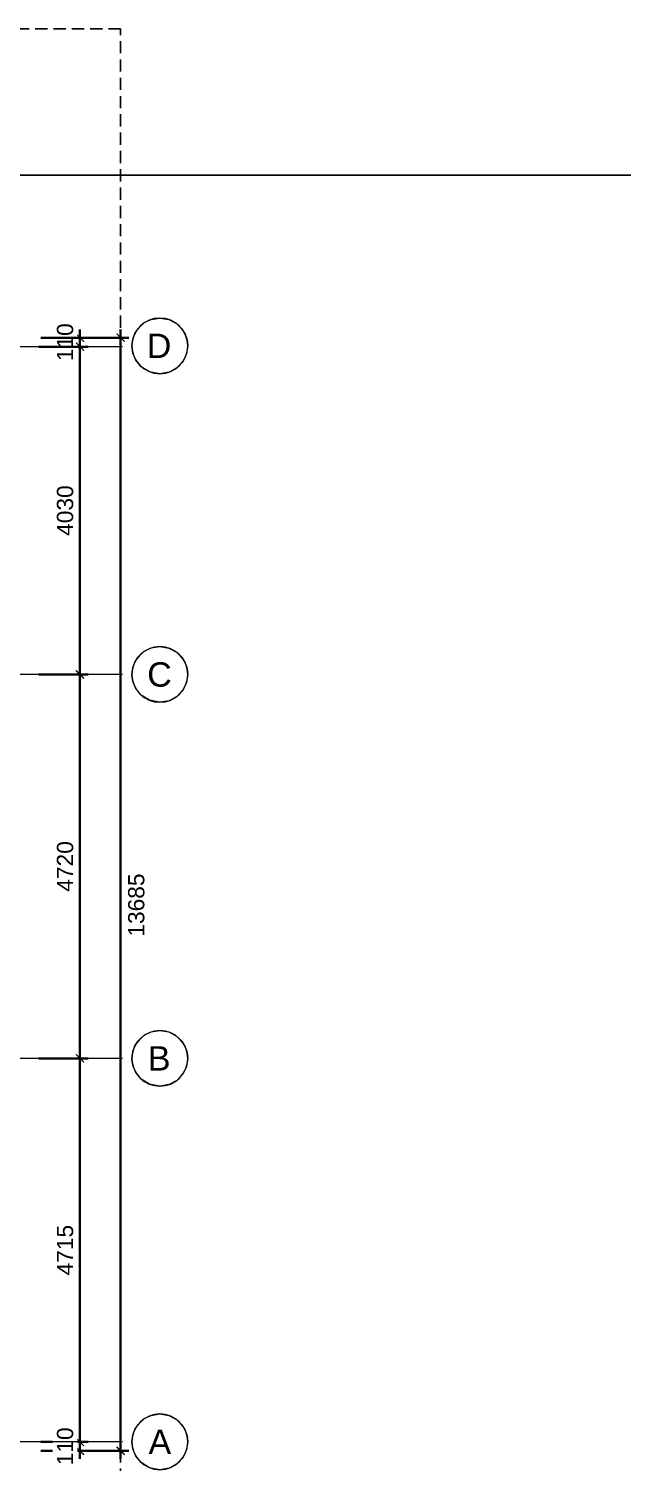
# Model space of a CAD drawing. Header units: millimetres. Extents: x -127141 to 682685, y -1234500 to 49778.
# Drawn here: x 321167 to 328464, y -190827 to -173200 of the extents above; entities that cross this region are included whole.
import ezdxf
from ezdxf.enums import TextEntityAlignment as Align

# ---------------------------------------------------------------- set-up
doc = ezdxf.new("R2010")
doc.units = ezdxf.units.MM
doc.header["$MEASUREMENT"] = 0
doc.set_wipeout_variables(frame=1)
doc.linetypes.add('DASHDOT', pattern=[1, 0.5, -0.25, 0, -0.25])
doc.linetypes.add('HIDDEN', pattern=[0.75, 0.5, -0.25])
for name, color, linetype, lineweight in [('-WALL', 4, 'Continuous', 35), ('A-DIM', 251, 'Continuous', 15), ('A-KY HIEU', 34, 'Continuous', 20), ('A-TRUC', 251, 'DASHDOT', 5)]:
    doc.layers.add(name, color=color, linetype=linetype, lineweight=lineweight)
doc.layers.add('LUOI GIONG', color=160, linetype='Continuous', plot=False)
doc.styles.add('A1-arial', font='arial.ttf', dxfattribs={"width": 0.8})
doc.styles.get("Standard").update_dxf_attribs({"font": 'arial.ttf'})
doc.dimstyles.new('DIM_LAYOUT A2-A3', dxfattribs={"dimscale": 0, "dimtxt": 2, "dimasz": 1, "dimexe": 1, "dimexo": 0, "dimgap": 0.8, "dimtad": 1, "dimdec": 0, "dimlfac": -1, "dimzin": 0, "dimdsep": 46, "dimtxsty": 'Standard', "dimblk": 'ARCHTICK', "dimcen": 1, "dimdle": 1, "dimclrd": 256, "dimclre": 256, "dimclrt": 7, "dimadec": 0, "dimazin": 0, "dimtfac": 1, "dimtdec": 0, "dimtix": 1, "dimtofl": 0, "dimtmove": 2, "dimatfit": 3, "dimldrblk": 'ARCHTICK', "dimfxl": 1, "dimtfill": 1, "dimtolj": 1, "dimtzin": 0, "dimarcsym": 0})

# ---------------------------------------------------------------- blocks, each defined once
blk = doc.blocks.new('Tag - Metric')
blk.add_lwpolyline([(0, 3.44), (-1.1, 3.26), (-2.06, 2.76), (-2.71, 2.12), (-3.13, 1.43), (-3.37, 0.73), (-3.44, 0), (-3.3, -0.99), (-2.83, -1.96), (-2.11, -2.72), (-1.16, -3.24), (0, -3.44), (1.28, -3.19), (2.29, -2.57), (2.96, -1.75), (3.33, -0.88), (3.44, 0), (3.34, 0.84), (3.08, 1.53), (2.65, 2.2), (1.84, 2.91), (1.07, 3.27), (0, 3.44)], close=True)
blk.add_circle((0, 0), 3.44)
at = {"style": 'A1-arial', "flags": 8}
blk.add_attdef('1', text='', height=3, dxfattribs=at).set_placement((0, 0), align=Align.MIDDLE_CENTER)
blk = doc.blocks.new('_ArchTick')
at = {"color": 0, "linetype": 'ByBlock', "const_width": 0.15}
blk.add_lwpolyline([(-0.5, -0.5), (0.5, 0.5)], dxfattribs=at)
blk = doc.blocks.new('*D2281')
at = {"layer": 'A-DIM', "lineweight": -2, "transparency": 16777216}
for p, q in [((346797, -190675), (346797, -185760)), ((346293, -185860), (346897, -185860)), ((346317, -190575), (346897, -190575))]:
    blk.add_line(p, q, dxfattribs=at)
at = {"layer": 'Defpoints', "color": 0, "transparency": 16777216}
for p in [(346293, -185860, 0), (346797, -185860), (346317, -190575, 0)]:
    blk.add_point(p, dxfattribs=at)
at = {"layer": 'A-DIM', "lineweight": -2, "transparency": 16777216, "xscale": 100, "yscale": 100, "zscale": 100}
for p, rotation in [((346797, -185860), 90), ((346797, -190575), 270)]:
    blk.add_blockref('_ArchTick', p, dxfattribs=dict(at, rotation=rotation))
at = {"layer": 'A-DIM', "color": 7, "transparency": 16777216, "insert": (346615, -188218), "char_height": 200, "attachment_point": 5, "rotation": 90, "bg_fill": 3, "box_fill_scale": 1.25, "bg_fill_color": 256, "bg_fill_true_color": 13158600, "bg_fill_transparency": 0}
blk.add_mtext('\\A1;4715', dxfattribs=at)
blk = doc.blocks.new('*D2282')
at = {"layer": 'A-DIM', "lineweight": -2, "transparency": 16777216}
for p, q in [((346293, -181140), (346897, -181140)), ((346797, -185960), (346797, -181040)), ((346293, -185860), (346897, -185860))]:
    blk.add_line(p, q, dxfattribs=at)
at = {"layer": 'Defpoints', "color": 0, "transparency": 16777216}
for p in [(346293, -181140, 0), (346797, -181140), (346293, -185860, 0)]:
    blk.add_point(p, dxfattribs=at)
at = {"layer": 'A-DIM', "lineweight": -2, "transparency": 16777216, "xscale": 100, "yscale": 100, "zscale": 100}
for p, rotation in [((346797, -181140), 90), ((346797, -185860), 270)]:
    blk.add_blockref('_ArchTick', p, dxfattribs=dict(at, rotation=rotation))
at = {"layer": 'A-DIM', "color": 7, "transparency": 16777216, "insert": (346615, -183500), "char_height": 200, "attachment_point": 5, "rotation": 90, "bg_fill": 3, "box_fill_scale": 1.25, "bg_fill_color": 256, "bg_fill_true_color": 13158600, "bg_fill_transparency": 0}
blk.add_mtext('\\A1;4720', dxfattribs=at)
blk = doc.blocks.new('*D2286')
at = {"layer": 'A-DIM', "lineweight": -2, "transparency": 16777216}
for p, q in [((346797, -177000), (346797, -176900)), ((346317, -177000), (346897, -177000)), ((346317, -177110), (346897, -177110)), ((346797, -177110), (346797, -177210))]:
    blk.add_line(p, q, dxfattribs=at)
at = {"layer": 'Defpoints', "color": 0, "transparency": 16777216}
for p in [(346317, -177000), (346317, -177110)]:
    blk.add_point(p, dxfattribs=at)
at = {"layer": 'A-DIM', "lineweight": -2, "transparency": 16777216, "xscale": 100, "yscale": 100, "zscale": 100}
for p, rotation in [((346797, -177000), 270), ((346797, -177110), 90)]:
    blk.add_blockref('_ArchTick', p, dxfattribs=dict(at, rotation=rotation))
at = {"layer": 'A-DIM', "color": 7, "transparency": 16777216, "insert": (346615, -177055), "char_height": 200, "attachment_point": 5, "rotation": 90, "bg_fill": 3, "box_fill_scale": 1.25, "bg_fill_color": 256, "bg_fill_true_color": 13158600, "bg_fill_transparency": 0}
blk.add_mtext('\\A1;110', dxfattribs=at)
at = {"layer": 'Defpoints', "color": 0, "transparency": 16777216}
blk.add_point((346797, -177110), dxfattribs=at)
blk = doc.blocks.new('*D2288')
at = {"layer": 'A-DIM', "lineweight": -2, "transparency": 16777216}
for p, q in [((347297, -176900), (347297, -190785)), ((346317, -177000), (347397, -177000)), ((346317, -190685), (347397, -190685))]:
    blk.add_line(p, q, dxfattribs=at)
at = {"layer": 'Defpoints', "color": 0, "transparency": 16777216}
for p in [(346317, -177000), (346317, -190685, 0), (347297, -190685)]:
    blk.add_point(p, dxfattribs=at)
at = {"layer": 'A-DIM', "lineweight": -2, "transparency": 16777216, "xscale": 100, "yscale": 100, "zscale": 100}
for p, rotation in [((347297, -177000), 90), ((347297, -190685), 270)]:
    blk.add_blockref('_ArchTick', p, dxfattribs=dict(at, rotation=rotation))
at = {"layer": 'A-DIM', "color": 7, "transparency": 16777216, "insert": (347490, -183975), "char_height": 200, "attachment_point": 5, "rotation": 90, "bg_fill": 3, "box_fill_scale": 1.25, "bg_fill_color": 256, "bg_fill_true_color": 13158600, "bg_fill_transparency": 0}
blk.add_mtext('\\A1;13685', dxfattribs=at)
blk = doc.blocks.new('*D2289')
at = {"layer": 'A-DIM', "lineweight": -2, "transparency": 16777216}
for p, q in [((346797, -190575), (346797, -190475)), ((346317, -190575), (346897, -190575)), ((346317, -190685), (346897, -190685)), ((346797, -190685), (346797, -190785))]:
    blk.add_line(p, q, dxfattribs=at)
at = {"layer": 'Defpoints', "color": 0, "transparency": 16777216}
for p in [(346317, -190575), (346317, -190685)]:
    blk.add_point(p, dxfattribs=at)
at = {"layer": 'A-DIM', "lineweight": -2, "transparency": 16777216, "xscale": 100, "yscale": 100, "zscale": 100}
for p, rotation in [((346797, -190575), 270), ((346797, -190685), 90)]:
    blk.add_blockref('_ArchTick', p, dxfattribs=dict(at, rotation=rotation))
at = {"layer": 'A-DIM', "color": 7, "transparency": 16777216, "insert": (346615, -190630), "char_height": 200, "attachment_point": 5, "rotation": 90, "bg_fill": 3, "box_fill_scale": 1.25, "bg_fill_color": 256, "bg_fill_true_color": 13158600, "bg_fill_transparency": 0}
blk.add_mtext('\\A1;110', dxfattribs=at)
at = {"layer": 'Defpoints', "color": 0, "transparency": 16777216}
blk.add_point((346797, -190685), dxfattribs=at)
blk = doc.blocks.new('*D2296')
at = {"layer": 'A-DIM', "lineweight": -2, "transparency": 16777216}
for p, q in [((346293, -177110), (346897, -177110)), ((346797, -181240), (346797, -177010)), ((346293, -181140), (346897, -181140))]:
    blk.add_line(p, q, dxfattribs=at)
at = {"layer": 'Defpoints', "color": 0, "transparency": 16777216}
for p in [(346293, -177110, 0), (346797, -177110), (346293, -181140, 0)]:
    blk.add_point(p, dxfattribs=at)
at = {"layer": 'A-DIM', "lineweight": -2, "transparency": 16777216, "xscale": 100, "yscale": 100, "zscale": 100}
for p, rotation in [((346797, -177110), 90), ((346797, -181140), 270)]:
    blk.add_blockref('_ArchTick', p, dxfattribs=dict(at, rotation=rotation))
at = {"layer": 'A-DIM', "color": 7, "transparency": 16777216, "insert": (346615, -179125), "char_height": 200, "attachment_point": 5, "rotation": 90, "bg_fill": 3, "box_fill_scale": 1.25, "bg_fill_color": 256, "bg_fill_true_color": 13158600, "bg_fill_transparency": 0}
blk.add_mtext('\\A1;4030', dxfattribs=at)
blk = doc.blocks.new('A$Cb18fc6a5')
at = {"layer": 'A-TRUC', "ltscale": 3}
for p, q in [((13235.3, 19039, 0), (614.7, 19039, 0)), ((13189.8, 19039, 0), (774.1, 19039, 0))]:
    blk.add_line(p, q, dxfattribs=at)
at = {"layer": 'A-KY HIEU'}
ref = blk.add_blockref('Tag - Metric', (13692.6, 19049, 0), dxfattribs=dict(at, xscale=-99.58625416537795, yscale=99.58625416537795, zscale=99.58625416537795))
ref.add_attrib('DETAIL#', 'D', dxfattribs={"layer": '0', "height": 300, "style": 'A1-arial'}).set_placement((13682.6, 19049, 0), align=Align.MIDDLE_CENTER)
ref = blk.add_blockref('Tag - Metric', (13692.6, 15009, 0), dxfattribs=dict(at, xscale=-99.58625416537795, yscale=99.58625416537795, zscale=99.58625416537795))
ref.add_attrib('DETAIL#', 'C', dxfattribs={"layer": '0', "height": 300, "style": 'A1-arial'}).set_placement((13688.3, 15009, 0), align=Align.MIDDLE_CENTER)
ref = blk.add_blockref('Tag - Metric', (13692.6, 10289, 0), dxfattribs=dict(at, xscale=-99.58625416537795, yscale=99.58625416537795, zscale=99.58625416537795))
ref.add_attrib('DETAIL#', 'B', dxfattribs={"layer": '0', "height": 300, "style": 'A1-arial'}).set_placement((13684.2, 10289, 0), align=Align.MIDDLE_CENTER)
ref = blk.add_blockref('Tag - Metric', (13692.6, 5574.2, 0), dxfattribs=dict(at, xscale=-99.58625416537795, yscale=99.58625416537795, zscale=99.58625416537795))
ref.add_attrib('DETAIL#', 'A', dxfattribs={"layer": '0', "height": 300, "style": 'A1-arial'}).set_placement((13692.6, 5574.2, 0), align=Align.MIDDLE_CENTER)
at = {"layer": 'A-DIM'}
dim = blk.add_linear_dim(base=(12710.6, 10289, 0), p1=(12230.3, 5573.9, 0), p2=(12206.4, 10289, 0), angle=270, dimstyle='DIM_LAYOUT A2-A3', override={"dimscale": 100}, dxfattribs=at)
dim.commit()
dim.dimension.update_dxf_attribs({"geometry": '*D2281', "text_midpoint": (12528.5, 7931.5, 0), "insert": (-334086.8, 196149)})
for base, p1, p2, angle, picture, middle in [((12710.6, 19039, 0), (12230.3, 19149, 0), (12230.3, 19039, 0), 90, '*D2286', (12528.5, 19094, 0)), ((12710.6, 15009, 0), (12206.4, 10289, 0), (12206.4, 15009, 0), 270, '*D2282', (12528.5, 12649, 0))]:
    dim = blk.add_linear_dim(base=base, p1=p1, p2=p2, angle=angle, dimstyle='DIM_LAYOUT A2-A3', override={"dimscale": 100}, dxfattribs=at)
    dim.commit()
    dim.dimension.update_dxf_attribs({"geometry": picture, "text_midpoint": middle, "insert": (-334086.8, 196149)})
dim = blk.add_linear_dim(base=(13210.6, 5464, 0), p1=(12230.3, 19149, 0), p2=(12230.3, 5464, 0), angle=90, dimstyle='DIM_LAYOUT A2-A3', override={"dimscale": 100}, dxfattribs=at)
dim.commit()
dim.dimension.update_dxf_attribs({"geometry": '*D2288', "text_midpoint": (13402.9, 12174, 0), "dimtype": 128, "insert": (-334086.8, 196149)})
at = {"layer": 'A-TRUC', "ltscale": 3}
for p, q in [((13235.3, 10289, 0), (614.7, 10289, 0)), ((13189.8, 10289, 0), (774.1, 10289, 0))]:
    blk.add_line(p, q, dxfattribs=at)
at = {"layer": 'A-DIM'}
for base, p1, p2, angle, picture, middle in [((12710.6, 19039, 0), (12206.4, 15009, 0), (12206.4, 19039, 0), 270, '*D2296', (12528.4, 17024, 0)), ((12710.6, 5464, 0), (12230.3, 5573.9, 0), (12230.3, 5464, 0), 90, '*D2289', (12528.5, 5519, 0))]:
    dim = blk.add_linear_dim(base=base, p1=p1, p2=p2, angle=angle, dimstyle='DIM_LAYOUT A2-A3', override={"dimscale": 100}, dxfattribs=at)
    dim.commit()
    dim.dimension.update_dxf_attribs({"geometry": picture, "text_midpoint": middle, "insert": (-334086.8, 196149)})
at = {"layer": 'A-TRUC', "ltscale": 3}
for p, q in [((13235.3, 15009, 0), (614.7, 15009, 0)), ((13189.8, 15009, 0), (774.1, 15009, 0)), ((13235.3, 5573.9, 0), (614.7, 5573.9, 0)), ((13189.8, 5573.9, 0), (774.1, 5573.9, 0))]:
    blk.add_line(p, q, dxfattribs=at)
at = {"layer": 'Defpoints', "color": 1, "linetype": 'HIDDEN', "ltscale": 300, "elevation": 0}
blk.add_lwpolyline([(13210.6, 22949), (810.6, 22949), (810.6, 1946.2), (13210.6, 1946.2)], close=True, dxfattribs=at)

msp = doc.modelspace()

# ---------------------------------------------------------------- linework, layer by layer
at = {"layer": 'LUOI GIONG'}
msp.add_lwpolyline([(320697.5, -175000), (345697.5, -175000), (345697.5, -200000), (320697.5, -200000)], close=True, dxfattribs=at)

# ---------------------------------------------------------------- next in the draw order: block references
at = {"layer": '-WALL'}
msp.add_blockref('A$Cb18fc6a5', (309086.8, -196149), dxfattribs=at)

doc.saveas('drawing.dxf')
